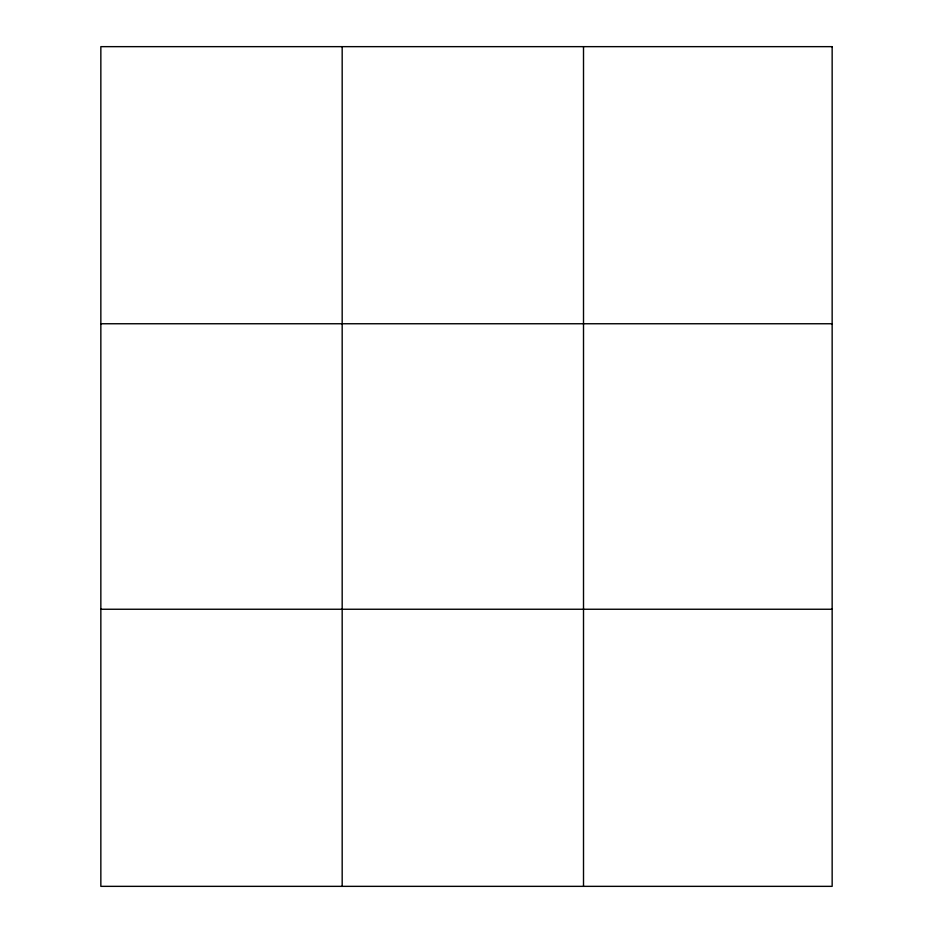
<?xml version="1.0" encoding="UTF-8"?>
<svg xmlns="http://www.w3.org/2000/svg" width="933" height="933" viewBox="0 0 933 933"><rect width="100%" height="100%" fill="white"/><g stroke="black" fill="none" stroke-linecap="round" stroke-linejoin="round"><path stroke-width="1.4" d="M342.178 886.35L342.178 46.65M583.51 886.35L583.51 46.65M100.846 323.751L832.154 323.751M100.846 609.249L832.154 609.249M832.154 46.65L832.154 886.35L100.846 886.35L100.846 46.65L832.154 46.65"/></g></svg>
